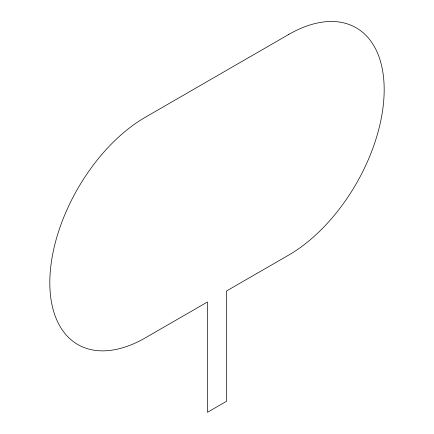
<?xml version="1.0" encoding="UTF-8"?>
<svg xmlns="http://www.w3.org/2000/svg" width="434" height="434" viewBox="0 0 434 434"><rect width="100%" height="100%" fill="white"/><g stroke="black" fill="none" stroke-linecap="round" stroke-linejoin="round"><path stroke-width="0.65" d="M288.648 34.498L145.352 117.229A135.099 78.001 -60 0 0 49.823 282.686A135.099 78.001 -60 0 0 145.352 337.842L207.447 301.993L207.447 412.3L226.553 401.271L226.553 290.964L288.648 255.111A135.099 78.001 -60 0 0 384.177 89.654A135.099 78.001 -60 0 0 288.648 34.498"/></g></svg>
